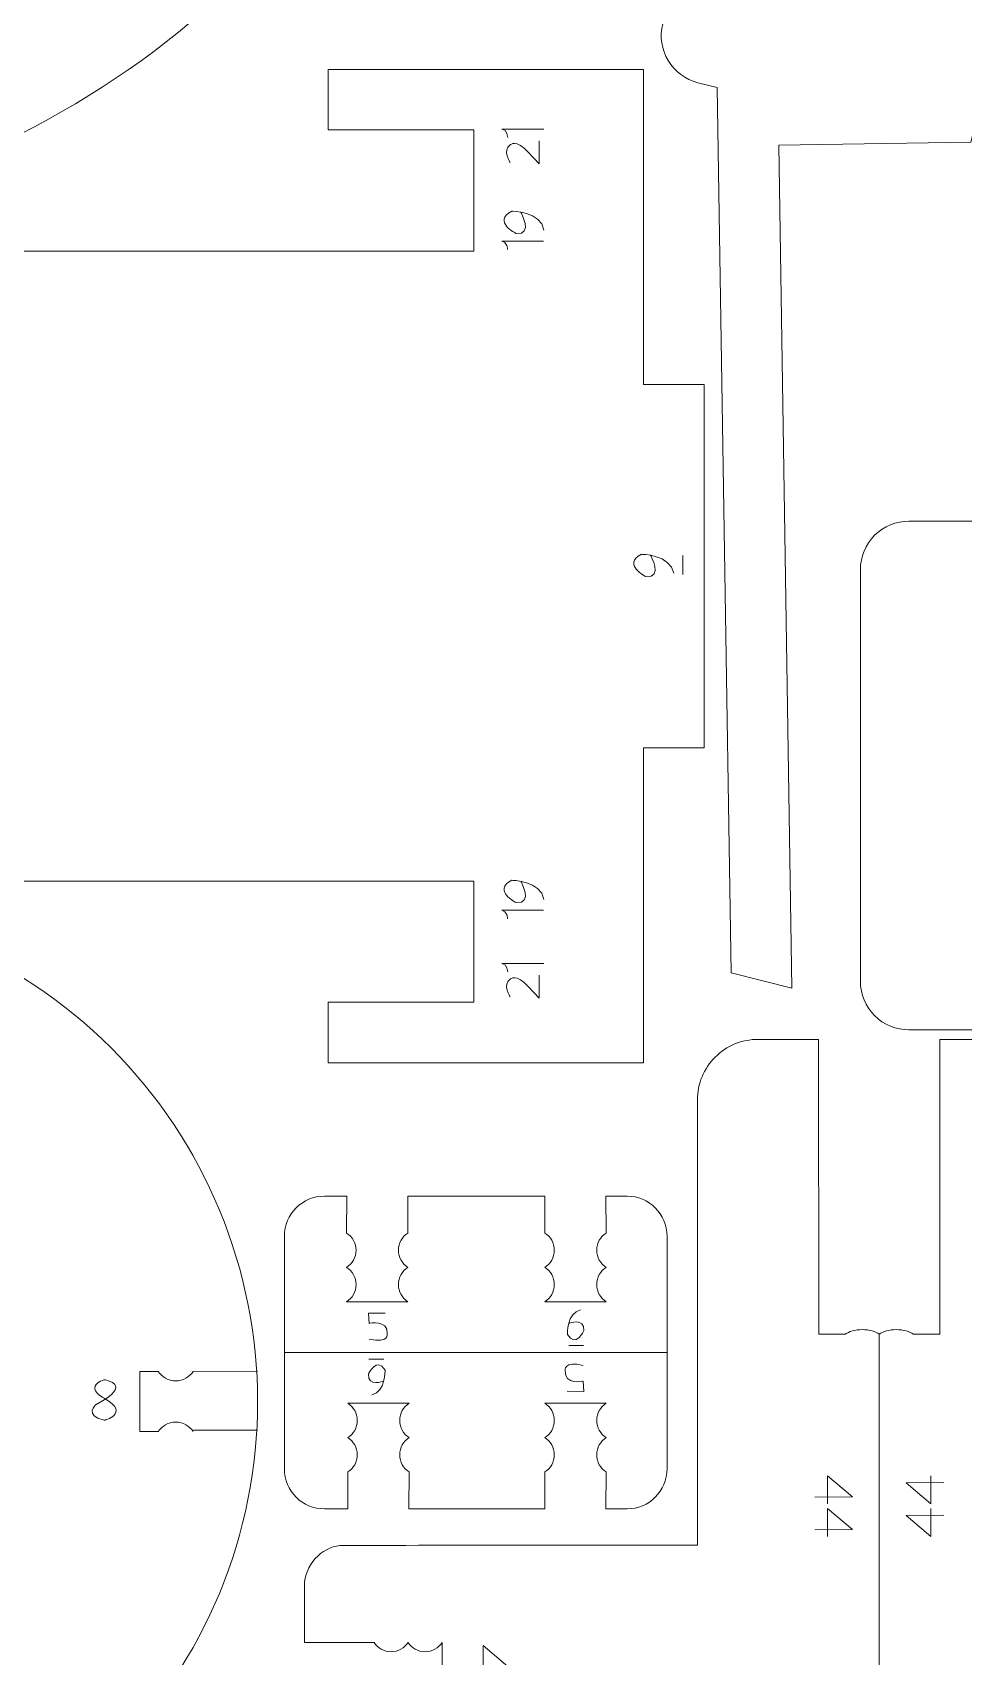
# Model space of a CAD drawing. Header units: centimetres. Extents: x -25 to 25, y -32.5 to 32.5.
# Drawn here: x -6.64 to -1.99, y -11.81 to -3.68 of the extents above; entities that cross this region are included whole.
import ezdxf

# ---------------------------------------------------------------- set-up
doc = ezdxf.new("R2010")
doc.units = ezdxf.units.CM
doc.header["$MEASUREMENT"] = 0
doc.layers.add('Capa 1', color=7, linetype='Continuous')

msp = doc.modelspace()

# ---------------------------------------------------------------- linework, layer by layer
at = {"layer": 'Capa 1', "color": 250, "lineweight": 9}
for points, knots in [([(-4.40546, -1.34027), (-4.40546, -1.34027), (-3.47559, -1.34027), (-3.47559, -1.34027), (-3.47559, -1.34027), (-3.47559, -1.34027), (-3.47559, -2.88568), (-3.47559, -2.88568), (-3.47559, -2.88568), (-3.47563, -2.95256), (-3.5297, -3.0068), (-3.59658, -3.00688), (-3.59658, -3.00688), (-3.59658, -3.00688), (-5.23291, -3.00667), (-5.23291, -3.00667), (-5.23291, -3.00667), (-6.31969, -4.34981), (-8.07845, -4.95377), (-9.76113, -4.5617), (-9.76113, -4.5617), (-11.44381, -4.16958), (-12.74905, -2.87397), (-13.13017, -1.18879), (-13.13017, -1.18879), (-13.13017, -1.18879), (-12.50614, -1.18879), (-12.50614, -1.18879), (-12.50614, -1.18879), (-11.99413, -2.43576), (-10.79464, -3.26324), (-9.44714, -3.2991), (-9.44714, -3.2991), (-8.09963, -3.33501), (-6.84837, -2.55246), (-6.27076, -1.33448), (-6.27076, -1.33448), (-6.27076, -1.33448), (-6.05938, -0.66741), (-6.05938, -0.66741), (-6.05938, -0.66741), (-6.04342, -0.61699), (-5.9967, -0.58279), (-5.94386, -0.58279)], [0, 0, 0, 0, 0.0833333, 0.0833333, 0.0833333, 0.0833333, 0.1666667, 0.1666667, 0.1666667, 0.1666667, 0.25, 0.25, 0.25, 0.25, 0.3333333, 0.3333333, 0.3333333, 0.3333333, 0.4166667, 0.4166667, 0.4166667, 0.4166667, 0.5, 0.5, 0.5, 0.5, 0.5833333, 0.5833333, 0.5833333, 0.5833333, 0.6666667, 0.6666667, 0.6666667, 0.6666667, 0.75, 0.75, 0.75, 0.75, 0.8333333, 0.8333333, 0.8333333, 0.8333333, 1, 1, 1, 1]), ([(-3.14814, -8.38936), (-3.14814, -8.38936), (-2.84394, -8.46578), (-2.84394, -8.46578), (-2.84394, -8.46578), (-2.84394, -8.46578), (-2.90996, -4.24858), (-2.90996, -4.24858), (-2.90996, -4.24858), (-2.90996, -4.24858), (-1.94906, -4.23354), (-1.94906, -4.23354), (-1.94906, -4.23354), (-1.61126, -2.88898), (-1.43097, -2.17135), (-1.11241, -0.90339), (-1.11241, -0.90339), (-1.11241, -0.90339), (-2.11391, -0.65178), (-2.11391, -0.65178), (-2.11391, -0.65178), (-2.11391, -0.65178), (-2.70452, -3.00261), (-2.70452, -3.00261), (-2.70452, -3.00261), (-2.70452, -3.00261), (-2.99839, -2.92877), (-2.99839, -2.92877), (-2.99839, -2.92877), (-2.99839, -2.92877), (-2.79168, -2.10598), (-2.79168, -2.10598), (-2.79168, -2.10598), (-2.79168, -2.10598), (-3.0855, -2.03216), (-3.0855, -2.03216), (-3.0855, -2.03216), (-3.0855, -2.03216), (-3.48997, -3.64206), (-3.48997, -3.64206), (-3.48997, -3.64206), (-3.5056, -3.70447), (-3.49581, -3.77051), (-3.46276, -3.82567), (-3.46276, -3.82567), (-3.42969, -3.88089), (-3.37635, -3.92059), (-3.31398, -3.93621), (-3.31398, -3.93621), (-3.31398, -3.93621), (-3.21751, -3.96045), (-3.21751, -3.96045), (-3.21751, -3.96045), (-3.21751, -3.96045), (-3.14814, -8.38936), (-3.14814, -8.38936)], [0, 0, 0, 0, 0.0666667, 0.0666667, 0.0666667, 0.0666667, 0.1333333, 0.1333333, 0.1333333, 0.1333333, 0.2, 0.2, 0.2, 0.2, 0.2666667, 0.2666667, 0.2666667, 0.2666667, 0.3333333, 0.3333333, 0.3333333, 0.3333333, 0.4, 0.4, 0.4, 0.4, 0.4666667, 0.4666667, 0.4666667, 0.4666667, 0.5333333, 0.5333333, 0.5333333, 0.5333333, 0.6, 0.6, 0.6, 0.6, 0.6666667, 0.6666667, 0.6666667, 0.6666667, 0.7333333, 0.7333333, 0.7333333, 0.7333333, 0.8, 0.8, 0.8, 0.8, 0.8666667, 0.8666667, 0.8666667, 0.8666667, 1, 1, 1, 1]), ([(-8.01508, -13.03352), (-8.6777, -13.03396), (-9.31335, -12.77113), (-9.78215, -12.30289), (-9.78215, -12.30289), (-10.25101, -11.83464), (-10.51462, -11.19615), (-10.51506, -10.53352), (-10.51506, -10.53352), (-10.51545, -9.87091), (-10.25265, -9.23526), (-9.7844, -8.76641), (-9.7844, -8.76641), (-9.31615, -8.29756), (-8.6777, -8.03394), (-8.01508, -8.03354), (-8.01508, -8.03354), (-7.35246, -8.0331), (-6.7168, -8.29593), (-6.24799, -8.76417), (-6.24799, -8.76417), (-5.77916, -9.23243), (-5.51554, -9.87091), (-5.51509, -10.53352), (-5.51509, -10.53352), (-5.51472, -11.19615), (-5.77752, -11.8318), (-6.24577, -12.30065), (-6.24577, -12.30065), (-6.71396, -12.76947), (-7.35246, -13.03312), (-8.01508, -13.03352)], [0, 0, 0, 0, 0.1111111, 0.1111111, 0.1111111, 0.1111111, 0.2222222, 0.2222222, 0.2222222, 0.2222222, 0.3333333, 0.3333333, 0.3333333, 0.3333333, 0.4444444, 0.4444444, 0.4444444, 0.4444444, 0.5555556, 0.5555556, 0.5555556, 0.5555556, 0.6666667, 0.6666667, 0.6666667, 0.6666667, 0.7777778, 0.7777778, 0.7777778, 0.7777778, 1, 1, 1, 1]), ([(-5.06398, -10.88581), (-5.06398, -10.88581), (-5.06398, -11.07049), (-5.06398, -11.07049), (-5.06398, -11.07049), (-5.06398, -11.07049), (-5.1813, -11.07049), (-5.1813, -11.07049), (-5.1813, -11.07049), (-5.29126, -11.07049), (-5.38122, -10.98053), (-5.38122, -10.87057), (-5.38122, -10.87057), (-5.38122, -10.87057), (-5.38122, -9.7061), (-5.38122, -9.7061), (-5.38122, -9.7061), (-5.38122, -9.59614), (-5.29126, -9.50618), (-5.1813, -9.50618), (-5.1813, -9.50618), (-5.1813, -9.50618), (-5.06859, -9.50618), (-5.06859, -9.50618), (-5.06859, -9.50618), (-5.06859, -9.50618), (-5.07011, -9.69101), (-5.07011, -9.69101)], [0, 0, 0, 0, 0.125, 0.125, 0.125, 0.125, 0.25, 0.25, 0.25, 0.25, 0.375, 0.375, 0.375, 0.375, 0.5, 0.5, 0.5, 0.5, 0.625, 0.625, 0.625, 0.625, 0.75, 0.75, 0.75, 0.75, 1, 1, 1, 1]), ([(-4.7641, -9.69085), (-4.7641, -9.69085), (-4.7641, -9.50618), (-4.7641, -9.50618), (-4.7641, -9.50618), (-4.7641, -9.50618), (-4.07874, -9.50618), (-4.07874, -9.50618), (-4.07874, -9.50618), (-4.07874, -9.50618), (-4.07874, -9.69085), (-4.07874, -9.69085)], [0, 0, 0, 0, 0.25, 0.25, 0.25, 0.25, 0.5, 0.5, 0.5, 0.5, 1, 1, 1, 1]), ([(-3.77273, -9.8625), (-3.80098, -9.84436), (-3.81971, -9.81266), (-3.81971, -9.77659), (-3.81971, -9.77659), (-3.81971, -9.74053), (-3.80098, -9.70882), (-3.77273, -9.69069), (-3.77273, -9.69069), (-3.77273, -9.69069), (-3.77423, -9.50602), (-3.77423, -9.50602), (-3.77423, -9.50602), (-3.77423, -9.50602), (-3.66808, -9.50618), (-3.66808, -9.50618), (-3.66808, -9.50618), (-3.55813, -9.50618), (-3.46817, -9.59614), (-3.46817, -9.7061), (-3.46817, -9.7061), (-3.46817, -9.7061), (-3.46817, -10.87057), (-3.46817, -10.87057), (-3.46817, -10.87057), (-3.46817, -10.98053), (-3.55813, -11.07049), (-3.66808, -11.07049), (-3.66808, -11.07049), (-3.66808, -11.07049), (-3.77423, -11.0705), (-3.77423, -11.0705), (-3.77423, -11.0705), (-3.77423, -11.0705), (-3.77273, -10.88566), (-3.77273, -10.88566), (-3.77273, -10.88566), (-3.80098, -10.86752), (-3.81971, -10.83582), (-3.81971, -10.79976), (-3.81971, -10.79976), (-3.81971, -10.76369), (-3.80098, -10.73199), (-3.77273, -10.71385)], [0, 0, 0, 0, 0.0833333, 0.0833333, 0.0833333, 0.0833333, 0.1666667, 0.1666667, 0.1666667, 0.1666667, 0.25, 0.25, 0.25, 0.25, 0.3333333, 0.3333333, 0.3333333, 0.3333333, 0.4166667, 0.4166667, 0.4166667, 0.4166667, 0.5, 0.5, 0.5, 0.5, 0.5833333, 0.5833333, 0.5833333, 0.5833333, 0.6666667, 0.6666667, 0.6666667, 0.6666667, 0.75, 0.75, 0.75, 0.75, 0.8333333, 0.8333333, 0.8333333, 0.8333333, 1, 1, 1, 1]), ([(-5.07011, -9.86282), (-5.04186, -9.84469), (-5.02313, -9.81299), (-5.02313, -9.77692), (-5.02313, -9.77692), (-5.02313, -9.74085), (-5.04186, -9.70915), (-5.07011, -9.69101)], [0, 0, 0, 0, 0.3333333, 0.3333333, 0.3333333, 0.3333333, 1, 1, 1, 1]), ([(-4.7641, -9.86266), (-4.79236, -9.84452), (-4.81109, -9.81282), (-4.81109, -9.77676), (-4.81109, -9.77676), (-4.81109, -9.74069), (-4.79236, -9.70899), (-4.7641, -9.69085)], [0, 0, 0, 0, 0.3333333, 0.3333333, 0.3333333, 0.3333333, 1, 1, 1, 1]), ([(-4.07874, -9.86266), (-4.05048, -9.84452), (-4.03176, -9.81282), (-4.03176, -9.77676), (-4.03176, -9.77676), (-4.03176, -9.74069), (-4.05048, -9.70899), (-4.07874, -9.69085)], [0, 0, 0, 0, 0.3333333, 0.3333333, 0.3333333, 0.3333333, 1, 1, 1, 1]), ([(-5.07011, -10.03463), (-5.04186, -10.0165), (-5.02313, -9.9848), (-5.02313, -9.94873), (-5.02313, -9.94873), (-5.02313, -9.91266), (-5.04186, -9.88096), (-5.07011, -9.86282)], [0, 0, 0, 0, 0.3333333, 0.3333333, 0.3333333, 0.3333333, 1, 1, 1, 1]), ([(-4.7641, -10.03447), (-4.79236, -10.01633), (-4.81109, -9.98463), (-4.81109, -9.94856), (-4.81109, -9.94856), (-4.81109, -9.9125), (-4.79236, -9.8808), (-4.7641, -9.86266)], [0, 0, 0, 0, 0.3333333, 0.3333333, 0.3333333, 0.3333333, 1, 1, 1, 1]), ([(-4.07874, -10.03447), (-4.05048, -10.01633), (-4.03176, -9.98463), (-4.03176, -9.94856), (-4.03176, -9.94856), (-4.03176, -9.9125), (-4.05048, -9.8808), (-4.07874, -9.86266)], [0, 0, 0, 0, 0.3333333, 0.3333333, 0.3333333, 0.3333333, 1, 1, 1, 1]), ([(-3.77273, -10.03431), (-3.80098, -10.01617), (-3.81971, -9.98447), (-3.81971, -9.9484), (-3.81971, -9.9484), (-3.81971, -9.91233), (-3.80098, -9.88063), (-3.77273, -9.8625)], [0, 0, 0, 0, 0.3333333, 0.3333333, 0.3333333, 0.3333333, 1, 1, 1, 1]), ([(-6.01179, -10.38287), (-6.01179, -10.38287), (-6.10339, -10.38276), (-6.10339, -10.38276), (-6.10339, -10.38276), (-6.10339, -10.38276), (-6.10339, -10.68421), (-6.10339, -10.68421), (-6.10339, -10.68421), (-6.10339, -10.68421), (-6.01177, -10.68421), (-6.01177, -10.68421)], [0, 0, 0, 0, 0.25, 0.25, 0.25, 0.25, 0.5, 0.5, 0.5, 0.5, 1, 1, 1, 1]), ([(-5.83728, -10.38287), (-5.85571, -10.41157), (-5.88791, -10.43059), (-5.92454, -10.43059), (-5.92454, -10.43059), (-5.96117, -10.43059), (-5.99337, -10.41157), (-6.01179, -10.38287)], [0, 0, 0, 0, 0.3333333, 0.3333333, 0.3333333, 0.3333333, 1, 1, 1, 1]), ([(-5.06398, -10.714), (-5.03573, -10.69587), (-5.017, -10.66417), (-5.017, -10.6281), (-5.017, -10.6281), (-5.017, -10.59203), (-5.03573, -10.56033), (-5.06398, -10.5422)], [0, 0, 0, 0, 0.3333333, 0.3333333, 0.3333333, 0.3333333, 1, 1, 1, 1]), ([(-4.75797, -10.71384), (-4.78623, -10.69571), (-4.80496, -10.664), (-4.80496, -10.62794), (-4.80496, -10.62794), (-4.80496, -10.59187), (-4.78623, -10.56017), (-4.75797, -10.54203)], [0, 0, 0, 0, 0.3333333, 0.3333333, 0.3333333, 0.3333333, 1, 1, 1, 1]), ([(-4.07874, -10.71401), (-4.05048, -10.69588), (-4.03176, -10.66418), (-4.03176, -10.62811), (-4.03176, -10.62811), (-4.03176, -10.59204), (-4.05048, -10.56034), (-4.07874, -10.54221)], [0, 0, 0, 0, 0.3333333, 0.3333333, 0.3333333, 0.3333333, 1, 1, 1, 1]), ([(-3.77273, -10.71385), (-3.80098, -10.69572), (-3.81971, -10.66401), (-3.81971, -10.62795), (-3.81971, -10.62795), (-3.81971, -10.59188), (-3.80098, -10.56018), (-3.77273, -10.54204)], [0, 0, 0, 0, 0.3333333, 0.3333333, 0.3333333, 0.3333333, 1, 1, 1, 1]), ([(-5.83728, -10.68421), (-5.85571, -10.65551), (-5.88791, -10.63649), (-5.92454, -10.63649), (-5.92454, -10.63649), (-5.96117, -10.63649), (-5.99337, -10.65551), (-6.01179, -10.68421)], [0, 0, 0, 0, 0.3333333, 0.3333333, 0.3333333, 0.3333333, 1, 1, 1, 1]), ([(-5.06398, -10.88581), (-5.03573, -10.86768), (-5.017, -10.83598), (-5.017, -10.79991), (-5.017, -10.79991), (-5.017, -10.76384), (-5.03573, -10.73214), (-5.06398, -10.714)], [0, 0, 0, 0, 0.3333333, 0.3333333, 0.3333333, 0.3333333, 1, 1, 1, 1]), ([(-4.75797, -10.88565), (-4.78623, -10.86751), (-4.80496, -10.83581), (-4.80496, -10.79975), (-4.80496, -10.79975), (-4.80496, -10.76368), (-4.78623, -10.73198), (-4.75797, -10.71384)], [0, 0, 0, 0, 0.3333333, 0.3333333, 0.3333333, 0.3333333, 1, 1, 1, 1]), ([(-4.75797, -10.88565), (-4.75797, -10.88565), (-4.75947, -11.07049), (-4.75947, -11.07049), (-4.75947, -11.07049), (-4.75947, -11.07049), (-4.07874, -11.07049), (-4.07874, -11.07049), (-4.07874, -11.07049), (-4.07874, -11.07049), (-4.07874, -10.88582), (-4.07874, -10.88582), (-4.07874, -10.88582), (-4.05048, -10.86769), (-4.03176, -10.83599), (-4.03176, -10.79992), (-4.03176, -10.79992), (-4.03176, -10.76385), (-4.05048, -10.73215), (-4.07874, -10.71401)], [0, 0, 0, 0, 0.1666667, 0.1666667, 0.1666667, 0.1666667, 0.3333333, 0.3333333, 0.3333333, 0.3333333, 0.5, 0.5, 0.5, 0.5, 0.6666667, 0.6666667, 0.6666667, 0.6666667, 1, 1, 1, 1])]:
    msp.add_open_spline(points, degree=3, knots=knots, dxfattribs=at)
at = {"layer": 'Capa 1', "color": 18, "lineweight": 9}
for points in [[(-4.43458, -4.77858), (-4.43458, -4.77858), (-11.34263, -4.77858), (-11.34263, -4.77858), (-11.34263, -4.77858), (-11.34263, -4.77858), (-11.34263, -7.92962), (-11.34263, -7.92962), (-11.34263, -7.92962), (-11.34263, -7.92962), (-4.43458, -7.92962), (-4.43458, -7.92962), (-4.43458, -7.92962), (-4.43458, -7.92962), (-4.43458, -8.53558), (-4.43458, -8.53558), (-4.43458, -8.53558), (-4.43458, -8.53558), (-5.16174, -8.53558), (-5.16174, -8.53558), (-5.16174, -8.53558), (-5.16174, -8.53558), (-5.16174, -8.83859), (-5.16174, -8.83859), (-5.16174, -8.83859), (-5.16174, -8.83859), (-3.58626, -8.83859), (-3.58626, -8.83859), (-3.58626, -8.83859), (-3.58626, -8.83859), (-3.58626, -7.26306), (-3.58626, -7.26306), (-3.58626, -7.26306), (-3.58626, -7.26306), (-3.28326, -7.26306), (-3.28326, -7.26306), (-3.28326, -7.26306), (-3.28326, -7.26306), (-3.28326, -5.44514), (-3.28326, -5.44514), (-3.28326, -5.44514), (-3.28326, -5.44514), (-3.58626, -5.44514), (-3.58626, -5.44514), (-3.58626, -5.44514), (-3.58626, -5.44514), (-3.58626, -3.86962), (-3.58626, -3.86962), (-3.58626, -3.86962), (-3.58626, -3.86962), (-5.16174, -3.86962), (-5.16174, -3.86962), (-5.16174, -3.86962), (-5.16174, -3.86962), (-5.16174, -4.17262), (-5.16174, -4.17262), (-5.16174, -4.17262), (-5.16174, -4.17262), (-4.43458, -4.17262), (-4.43458, -4.17262), (-4.43458, -4.17262), (-4.43458, -4.17262), (-4.43458, -4.77858), (-4.43458, -4.77858)], [(-0.71375, -8.67441), (-0.71375, -8.67441), (-0.71375, -8.97737), (-0.71375, -8.97737), (-0.71375, -8.97737), (-0.71375, -8.97737), (-1.31971, -8.97737), (-1.31971, -8.97737), (-1.31971, -8.97737), (-1.31971, -8.97737), (-1.31971, -8.67441), (-1.31971, -8.67441), (-1.31971, -8.67441), (-1.31971, -8.67441), (-2.25897, -8.67441), (-2.25897, -8.67441), (-2.25897, -8.67441), (-2.3233, -8.67437), (-2.38496, -8.64878), (-2.43042, -8.60324), (-2.43042, -8.60324), (-2.47591, -8.55775), (-2.50141, -8.49634), (-2.50137, -8.43201), (-2.50137, -8.43201), (-2.50137, -8.43201), (-2.50137, -6.37173), (-2.50137, -6.37173), (-2.50137, -6.37173), (-2.50133, -6.30739), (-2.47574, -6.24573), (-2.4302, -6.20028), (-2.4302, -6.20028), (-2.38471, -6.15483), (-2.3233, -6.12928), (-2.25897, -6.12933), (-2.25897, -6.12933), (-2.25897, -6.12933), (-1.31971, -6.12933), (-1.31971, -6.12933), (-1.31971, -6.12933), (-1.31971, -6.12933), (-1.31971, -5.82637), (-1.31971, -5.82637), (-1.31971, -5.82637), (-1.31971, -5.82637), (-0.71375, -5.82637), (-0.71375, -5.82637), (-0.71375, -5.82637), (-0.71375, -5.82637), (-0.71375, -6.12933), (-0.71375, -6.12933), (-0.71375, -6.12933), (-0.71375, -6.12933), (0.46787, -6.12933), (0.46787, -6.12933), (0.46787, -6.12933), (0.46787, -6.12933), (0.46787, -8.67441), (0.46787, -8.67441), (0.46787, -8.67441), (0.46787, -8.67441), (-0.71375, -8.67441), (-0.71375, -8.67441)]]:
    msp.add_open_spline(points, degree=3, knots=[0, 0, 0, 0, 0.0588235, 0.0588235, 0.0588235, 0.0588235, 0.1176471, 0.1176471, 0.1176471, 0.1176471, 0.1764706, 0.1764706, 0.1764706, 0.1764706, 0.2352941, 0.2352941, 0.2352941, 0.2352941, 0.2941176, 0.2941176, 0.2941176, 0.2941176, 0.3529412, 0.3529412, 0.3529412, 0.3529412, 0.4117647, 0.4117647, 0.4117647, 0.4117647, 0.4705882, 0.4705882, 0.4705882, 0.4705882, 0.5294118, 0.5294118, 0.5294118, 0.5294118, 0.5882353, 0.5882353, 0.5882353, 0.5882353, 0.6470588, 0.6470588, 0.6470588, 0.6470588, 0.7058824, 0.7058824, 0.7058824, 0.7058824, 0.7647059, 0.7647059, 0.7647059, 0.7647059, 0.8235294, 0.8235294, 0.8235294, 0.8235294, 0.8823529, 0.8823529, 0.8823529, 0.8823529, 1, 1, 1, 1], dxfattribs=at)
at = {"layer": 'Capa 1', "color": 22, "lineweight": 5}
for points in [[(-4.26451, -4.21051), (-4.26451, -4.21051), (-4.26616, -4.1701), (-4.29393, -4.16846)], [(-4.29393, -4.16846), (-4.29393, -4.16846), (-4.08442, -4.16846), (-4.08442, -4.16846)], [(-4.26552, -4.77094), (-4.26552, -4.77094), (-4.26717, -4.73053), (-4.29494, -4.72889)], [(-4.29494, -4.72889), (-4.29494, -4.72889), (-4.08543, -4.72889), (-4.08543, -4.72889)], [(-4.26552, -8.11808), (-4.26552, -8.11808), (-4.26717, -8.07767), (-4.29494, -8.07603)], [(-4.29494, -8.07603), (-4.29494, -8.07603), (-4.08543, -8.07603), (-4.08543, -8.07603)], [(-4.26451, -8.38428), (-4.26451, -8.38428), (-4.26616, -8.34387), (-4.29393, -8.34223)], [(-4.29393, -8.34223), (-4.29393, -8.34223), (-4.08442, -8.34223), (-4.08442, -8.34223)]]:
    msp.add_open_spline(points, degree=3, dxfattribs=at)
for points, knots in [([(-4.25241, -4.33589), (-4.25241, -4.33589), (-4.29322, -4.27406), (-4.25241, -4.2469), (-4.25241, -4.2469), (-4.25241, -4.2469), (-4.22151, -4.21598), (-4.16217, -4.28397)], [0, 0, 0, 0, 0.3333333, 0.3333333, 0.3333333, 0.3333333, 1, 1, 1, 1]), ([(-4.16217, -4.28397), (-4.16217, -4.28397), (-4.10779, -4.34205), (-4.10779, -4.34205), (-4.10779, -4.34205), (-4.10779, -4.34205), (-4.10779, -4.22673), (-4.10779, -4.22673)], [0, 0, 0, 0, 0.3333333, 0.3333333, 0.3333333, 0.3333333, 1, 1, 1, 1]), ([(-4.19921, -4.58399), (-4.19921, -4.58399), (-4.13442, -4.69866), (-4.22288, -4.69044), (-4.22288, -4.69044), (-4.22288, -4.69044), (-4.34251, -4.63076), (-4.2448, -4.57911), (-4.2448, -4.57911), (-4.2448, -4.57911), (-4.09967, -4.57958), (-4.08342, -4.67418)], [0, 0, 0, 0, 0.25, 0.25, 0.25, 0.25, 0.5, 0.5, 0.5, 0.5, 1, 1, 1, 1]), ([(-3.55075, -6.30019), (-3.55075, -6.30019), (-3.48596, -6.41486), (-3.57442, -6.40664), (-3.57442, -6.40664), (-3.57442, -6.40664), (-3.69405, -6.34696), (-3.59634, -6.29531), (-3.59634, -6.29531), (-3.59634, -6.29531), (-3.45121, -6.29578), (-3.43496, -6.39038)], [0, 0, 0, 0, 0.25, 0.25, 0.25, 0.25, 0.5, 0.5, 0.5, 0.5, 1, 1, 1, 1]), ([(-4.19921, -7.93113), (-4.19921, -7.93113), (-4.13442, -8.0458), (-4.22288, -8.03758), (-4.22288, -8.03758), (-4.22288, -8.03758), (-4.34251, -7.9779), (-4.2448, -7.92625), (-4.2448, -7.92625), (-4.2448, -7.92625), (-4.09967, -7.92672), (-4.08342, -8.02132)], [0, 0, 0, 0, 0.25, 0.25, 0.25, 0.25, 0.5, 0.5, 0.5, 0.5, 1, 1, 1, 1]), ([(-4.25241, -8.50966), (-4.25241, -8.50966), (-4.29322, -8.44783), (-4.25241, -8.42067), (-4.25241, -8.42067), (-4.25241, -8.42067), (-4.22151, -8.38975), (-4.16217, -8.45774)], [0, 0, 0, 0, 0.3333333, 0.3333333, 0.3333333, 0.3333333, 1, 1, 1, 1]), ([(-4.16217, -8.45774), (-4.16217, -8.45774), (-4.10779, -8.51582), (-4.10779, -8.51582), (-4.10779, -8.51582), (-4.10779, -8.51582), (-4.10779, -8.4005), (-4.10779, -8.4005)], [0, 0, 0, 0, 0.3333333, 0.3333333, 0.3333333, 0.3333333, 1, 1, 1, 1]), ([(-4.87712, -10.09176), (-4.87712, -10.09176), (-4.96057, -10.09126), (-4.96057, -10.09126), (-4.96057, -10.09126), (-4.96057, -10.09126), (-4.95757, -10.1427), (-4.95757, -10.1427)], [0, 0, 0, 0, 0.3333333, 0.3333333, 0.3333333, 0.3333333, 1, 1, 1, 1]), ([(-4.95757, -10.1427), (-4.95757, -10.1427), (-4.86169, -10.12075), (-4.86733, -10.19485), (-4.86733, -10.19485), (-4.86733, -10.19485), (-4.8572, -10.24566), (-4.95757, -10.22084)], [0, 0, 0, 0, 0.3333333, 0.3333333, 0.3333333, 0.3333333, 1, 1, 1, 1]), ([(-3.95775, -10.14229), (-3.95775, -10.14229), (-3.88035, -10.11207), (-3.88404, -10.17815), (-3.88404, -10.17815), (-3.88404, -10.17815), (-3.92517, -10.26892), (-3.96636, -10.19759), (-3.96636, -10.19759), (-3.96636, -10.19759), (-3.97005, -10.08946), (-3.90005, -10.07473)], [0, 0, 0, 0, 0.25, 0.25, 0.25, 0.25, 0.5, 0.5, 0.5, 0.5, 1, 1, 1, 1]), ([(-4.88673, -10.43201), (-4.88673, -10.43201), (-4.96413, -10.46223), (-4.96044, -10.39615), (-4.96044, -10.39615), (-4.96044, -10.39615), (-4.91931, -10.30538), (-4.87812, -10.37671), (-4.87812, -10.37671), (-4.87812, -10.37671), (-4.87443, -10.48484), (-4.94443, -10.49957)], [0, 0, 0, 0, 0.25, 0.25, 0.25, 0.25, 0.5, 0.5, 0.5, 0.5, 1, 1, 1, 1]), ([(-3.88691, -10.4316), (-3.88691, -10.4316), (-3.98279, -10.45355), (-3.97715, -10.37945), (-3.97715, -10.37945), (-3.97715, -10.37945), (-3.98728, -10.32864), (-3.88691, -10.35346)], [0, 0, 0, 0, 0.3333333, 0.3333333, 0.3333333, 0.3333333, 1, 1, 1, 1]), ([(-6.2786, -10.51879), (-6.2786, -10.51879), (-6.39041, -10.46508), (-6.28334, -10.42461), (-6.28334, -10.42461), (-6.28334, -10.42461), (-6.12664, -10.44579), (-6.32265, -10.54846), (-6.32265, -10.54846), (-6.32265, -10.54846), (-6.38631, -10.60383), (-6.283, -10.62747), (-6.283, -10.62747), (-6.283, -10.62747), (-6.14959, -10.59617), (-6.2786, -10.51879)], [0, 0, 0, 0, 0.2, 0.2, 0.2, 0.2, 0.4, 0.4, 0.4, 0.4, 0.6, 0.6, 0.6, 0.6, 1, 1, 1, 1]), ([(-3.96736, -10.48254), (-3.96736, -10.48254), (-3.88391, -10.48304), (-3.88391, -10.48304), (-3.88391, -10.48304), (-3.88391, -10.48304), (-3.88691, -10.4316), (-3.88691, -10.4316)], [0, 0, 0, 0, 0.3333333, 0.3333333, 0.3333333, 0.3333333, 1, 1, 1, 1]), ([(-2.66522, -11.04541), (-2.66522, -11.04541), (-2.66522, -10.90575), (-2.66522, -10.90575), (-2.66522, -10.90575), (-2.66522, -10.90575), (-2.54161, -11.0108), (-2.54161, -11.0108), (-2.54161, -11.0108), (-2.54161, -11.0108), (-2.72952, -11.01201), (-2.72952, -11.01201)], [0, 0, 0, 0, 0.25, 0.25, 0.25, 0.25, 0.5, 0.5, 0.5, 0.5, 1, 1, 1, 1]), ([(-2.14906, -10.90575), (-2.14906, -10.90575), (-2.14906, -11.04541), (-2.14906, -11.04541), (-2.14906, -11.04541), (-2.14906, -11.04541), (-2.27267, -10.94036), (-2.27267, -10.94036), (-2.27267, -10.94036), (-2.27267, -10.94036), (-2.08476, -10.93915), (-2.08476, -10.93915)], [0, 0, 0, 0, 0.25, 0.25, 0.25, 0.25, 0.5, 0.5, 0.5, 0.5, 1, 1, 1, 1]), ([(-2.66522, -11.20887), (-2.66522, -11.20887), (-2.66522, -11.06921), (-2.66522, -11.06921), (-2.66522, -11.06921), (-2.66522, -11.06921), (-2.54161, -11.17426), (-2.54161, -11.17426), (-2.54161, -11.17426), (-2.54161, -11.17426), (-2.72952, -11.17547), (-2.72952, -11.17547)], [0, 0, 0, 0, 0.25, 0.25, 0.25, 0.25, 0.5, 0.5, 0.5, 0.5, 1, 1, 1, 1]), ([(-2.14906, -11.06921), (-2.14906, -11.06921), (-2.14906, -11.20887), (-2.14906, -11.20887), (-2.14906, -11.20887), (-2.14906, -11.20887), (-2.27267, -11.10382), (-2.27267, -11.10382), (-2.27267, -11.10382), (-2.27267, -11.10382), (-2.08476, -11.10261), (-2.08476, -11.10261)], [0, 0, 0, 0, 0.25, 0.25, 0.25, 0.25, 0.5, 0.5, 0.5, 0.5, 1, 1, 1, 1]), ([(-4.38819, -11.89321), (-4.38819, -11.89321), (-4.38819, -11.75355), (-4.38819, -11.75355), (-4.38819, -11.75355), (-4.38819, -11.75355), (-4.26458, -11.8586), (-4.26458, -11.8586), (-4.26458, -11.8586), (-4.26458, -11.8586), (-4.45249, -11.85981), (-4.45249, -11.85981)], [0, 0, 0, 0, 0.25, 0.25, 0.25, 0.25, 0.5, 0.5, 0.5, 0.5, 1, 1, 1, 1])]:
    msp.add_open_spline(points, degree=3, knots=knots, dxfattribs=at)
at = {"layer": 'Capa 1', "color": 240, "lineweight": 9}
for points in [[(-3.38868, -6.39662), (-3.38868, -6.39662), (-3.38868, -6.30181), (-3.38868, -6.30181)], [(-3.95998, -10.2526), (-3.95998, -10.2526), (-3.88611, -10.2526), (-3.88611, -10.2526)], [(-4.8845, -10.3217), (-4.8845, -10.3217), (-4.95837, -10.3217), (-4.95837, -10.3217)]]:
    msp.add_open_spline(points, degree=3, dxfattribs=at)
at = {"layer": 'Capa 1', "color": 250, "lineweight": 20}
for points, knots in [([(-3.3161, -11.25283), (-3.3161, -11.25283), (-3.31611, -9.02482), (-3.31611, -9.02482), (-3.31611, -9.02482), (-3.31619, -8.94449), (-3.28431, -8.86746), (-3.22758, -8.81064), (-3.22758, -8.81064), (-3.17085, -8.75383), (-3.09344, -8.72187), (-3.01315, -8.72182), (-3.01315, -8.72182), (-3.01315, -8.72182), (-2.71014, -8.72182), (-2.71014, -8.72182), (-2.71014, -8.72182), (-2.71014, -8.72182), (-2.7101, -10.1973), (-2.7101, -10.1973), (-2.7101, -10.1973), (-2.7101, -10.1973), (-2.57727, -10.19731), (-2.57727, -10.19731)], [0, 0, 0, 0, 0.1428571, 0.1428571, 0.1428571, 0.1428571, 0.2857143, 0.2857143, 0.2857143, 0.2857143, 0.4285714, 0.4285714, 0.4285714, 0.4285714, 0.5714286, 0.5714286, 0.5714286, 0.5714286, 0.7142857, 0.7142857, 0.7142857, 0.7142857, 1, 1, 1, 1]), ([(-1.49818, -11.25283), (-1.49818, -11.25283), (-1.49817, -9.02482), (-1.49817, -9.02482), (-1.49817, -9.02482), (-1.49809, -8.94449), (-1.52997, -8.86746), (-1.5867, -8.81064), (-1.5867, -8.81064), (-1.64343, -8.75383), (-1.72084, -8.72187), (-1.80113, -8.72182), (-1.80113, -8.72182), (-1.80113, -8.72182), (-2.10414, -8.72182), (-2.10414, -8.72182), (-2.10414, -8.72182), (-2.10414, -8.72182), (-2.10418, -10.1973), (-2.10418, -10.1973), (-2.10418, -10.1973), (-2.10418, -10.1973), (-2.23701, -10.19731), (-2.23701, -10.19731)], [0, 0, 0, 0, 0.1428571, 0.1428571, 0.1428571, 0.1428571, 0.2857143, 0.2857143, 0.2857143, 0.2857143, 0.4285714, 0.4285714, 0.4285714, 0.4285714, 0.5714286, 0.5714286, 0.5714286, 0.5714286, 0.7142857, 0.7142857, 0.7142857, 0.7142857, 1, 1, 1, 1]), ([(-2.40714, -10.19731), (-2.4251, -10.18332), (-2.45649, -10.17405), (-2.49221, -10.17405), (-2.49221, -10.17405), (-2.52792, -10.17405), (-2.55931, -10.18332), (-2.57727, -10.19731)], [0, 0, 0, 0, 0.3333333, 0.3333333, 0.3333333, 0.3333333, 1, 1, 1, 1]), ([(-2.40714, -10.19731), (-2.38918, -10.18332), (-2.35779, -10.17405), (-2.32207, -10.17405), (-2.32207, -10.17405), (-2.28636, -10.17405), (-2.25497, -10.18332), (-2.23701, -10.19731)], [0, 0, 0, 0, 0.3333333, 0.3333333, 0.3333333, 0.3333333, 1, 1, 1, 1]), ([(-3.3161, -11.25283), (-3.44896, -11.25073), (-4.95463, -11.25341), (-5.08751, -11.25341), (-5.08751, -11.25341), (-5.17846, -11.25194), (-5.26941, -11.33508), (-5.2802, -11.43605), (-5.2802, -11.43605), (-5.2802, -11.43605), (-5.2802, -11.73866), (-5.2802, -11.73866), (-5.2802, -11.73866), (-5.2802, -11.73866), (-4.93286, -11.73866), (-4.93286, -11.73866)], [0, 0, 0, 0, 0.2, 0.2, 0.2, 0.2, 0.4, 0.4, 0.4, 0.4, 0.6, 0.6, 0.6, 0.6, 1, 1, 1, 1]), ([(-4.76273, -11.73866), (-4.78069, -11.76663), (-4.81208, -11.78518), (-4.8478, -11.78518), (-4.8478, -11.78518), (-4.88351, -11.78518), (-4.9149, -11.76663), (-4.93286, -11.73866)], [0, 0, 0, 0, 0.3333333, 0.3333333, 0.3333333, 0.3333333, 1, 1, 1, 1]), ([(-4.59261, -11.73866), (-4.61057, -11.76663), (-4.64196, -11.78518), (-4.67767, -11.78518), (-4.67767, -11.78518), (-4.71338, -11.78518), (-4.74478, -11.76663), (-4.76273, -11.73866)], [0, 0, 0, 0, 0.3333333, 0.3333333, 0.3333333, 0.3333333, 1, 1, 1, 1])]:
    msp.add_open_spline(points, degree=3, knots=knots, dxfattribs=at)
at = {"layer": 'Capa 1', "color": 250, "lineweight": 9}
for points in [[(-5.07011, -10.03463), (-5.07011, -10.03463), (-4.7641, -10.03447), (-4.7641, -10.03447)], [(-4.07874, -10.03447), (-4.07874, -10.03447), (-3.77273, -10.03431), (-3.77273, -10.03431)], [(-3.46817, -10.28834), (-3.46817, -10.28834), (-5.38122, -10.28834), (-5.38122, -10.28834)], [(-5.83728, -10.38287), (-5.83728, -10.38287), (-5.51607, -10.38129), (-5.51607, -10.38129)], [(-4.75797, -10.54203), (-4.75797, -10.54203), (-5.06398, -10.5422), (-5.06398, -10.5422)], [(-3.77273, -10.54204), (-3.77273, -10.54204), (-4.07874, -10.54221), (-4.07874, -10.54221)], [(-5.51508, -10.67648), (-5.51508, -10.67648), (-5.83649, -10.6764), (-5.83649, -10.6764)], [(-5.06398, -10.88581), (-5.06398, -10.88581), (-5.06398, -11.07049), (-5.06398, -11.07049)]]:
    msp.add_open_spline(points, degree=3, dxfattribs=at)
at = {"layer": 'Capa 1', "color": 250, "lineweight": 20}
for points in [[(-2.40714, -10.1973), (-2.40714, -10.1973), (-2.40714, -11.89403), (-2.40714, -11.89403)], [(-4.59261, -11.73866), (-4.59261, -11.73866), (-4.59245, -12.04167), (-4.59245, -12.04167)]]:
    msp.add_open_spline(points, degree=3, dxfattribs=at)

doc.saveas('drawing.dxf')
